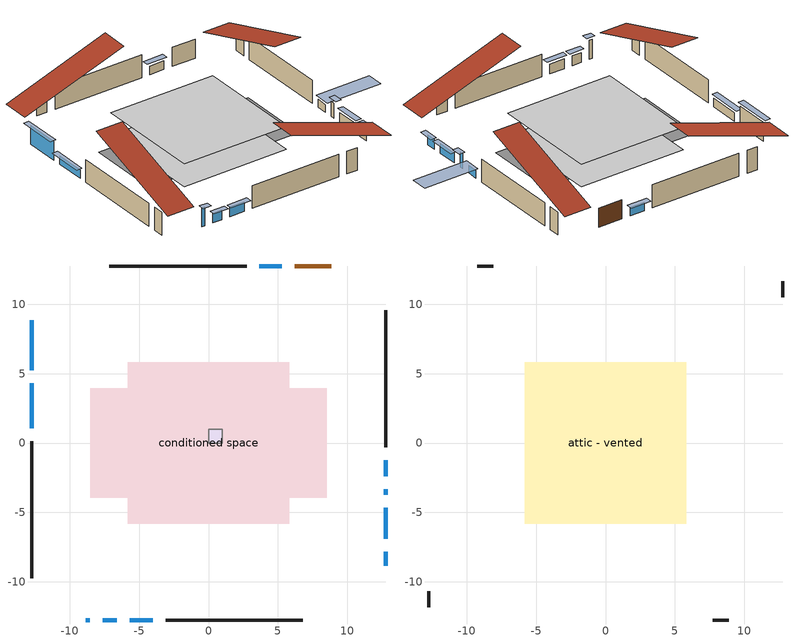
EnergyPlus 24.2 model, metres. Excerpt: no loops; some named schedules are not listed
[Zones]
conditioned space
 floor adiabatic (AdiabaticFloorConstruction): -5.82,-5.82 -5.82,5.82 5.82,5.82 5.82,-5.82 z0
 floor foundation (Slab1 construction): -8.53,-3.96 -8.53,3.96 8.53,3.96 8.53,-3.96 z0
 wall outside (AdiabaticWallConstruction 1): 8.86,12.77 6.23,12.77 z0:2.03
 wall outside (AdiabaticWallConstruction): -8.86,-12.77 -8.55,-12.77 z0:2.03; -12.77,8.86 -12.77,5.25 z0:2.01; 12.77,-8.86 12.77,-7.84 z0:1.07; 12.77,-6.91 12.77,-4.68 / -7.62,-12.77 -6.61,-12.77 / -5.68,-12.77 -4.02,-12.77 z0:1.04; 12.77,-3.75 12.77,-3.34 z0:1.63; 12.77,-2.41 12.77,-1.25 z0:0.84; 5.3,12.77 3.67,12.77 / -12.77,4.32 -12.77,1.07 z0:0.92
 wall outside (Wall1 construction): 2.74,12.77 -7.16,12.77 / -3.1,-12.77 6.8,-12.77 / -12.77,0.14 -12.77,-9.76 / 12.77,-0.32 12.77,9.58 z0:2.44
 window (WindowConstruction 9): -8.86,-12.77 -8.55,-12.77 z0:2.03
 window (WindowConstruction 8): -12.77,8.86 -12.77,5.25 z0:2.01
 window (WindowConstruction): 12.77,-8.86 12.77,-7.84 z0:1.07
 window (WindowConstruction 1): 12.77,-6.91 12.77,-4.68 z0:1.04
 window (WindowConstruction 2): 12.77,-3.75 12.77,-3.34 z0:1.62
 window (WindowConstruction 3): 12.77,-2.41 12.77,-1.25 z0:0.84
 window (WindowConstruction 4): 5.3,12.77 3.67,12.77 z0:0.91
 window (WindowConstruction 5): -7.62,-12.77 -6.61,-12.77 z0:1.04
 window (WindowConstruction 6): -5.68,-12.77 -4.03,-12.77 z0:1.04
 window (WindowConstruction 7): -12.77,4.32 -12.77,1.07 z0:0.91
 door (Door): 8.86,12.77 6.23,12.77 z0:2.03
 ceiling adiabatic (AdiabaticFloorConstruction): 5.82,-5.82 5.82,5.82 -5.82,5.82 -5.82,-5.82 z0
furnace airloop ret air zone
 floor adiabatic (AdiabaticConst): 0,0 0,1 1,1 1,0 z0
 wall adiabatic (AdiabaticConst): 0,1 0,0 1,0 1,1 0,1 z0:1
 ceiling adiabatic (AdiabaticConst): 1,0 1,1 0,1 0,0 z1
attic - vented
 floor to conditioned space (Floor1 construction Reversed): -5.82,-5.82 -5.82,5.82 5.82,5.82 5.82,-5.82 z2.44
 wall outside (Wall2 construction): -8.09,12.77 -9.24,12.77 / 7.73,-12.77 8.89,-12.77 / -12.77,-10.69 -12.77,-11.84 / 12.77,10.51 12.77,11.67 z0:2.44
 roof outside (Roof1 construction): 9.78,12.77,2.44 9.78,1.44,6.21 12.77,1.44,6.21 12.77,12.77,2.44; -9.78,-12.77,2.44 -9.78,-1.44,6.21 -12.77,-1.44,6.21 -12.77,-12.77,2.44; -12.77,9.78,2.44 -1.44,9.78,6.21 -1.44,12.77,6.21 -12.77,12.77,2.44; 12.77,-9.78,2.44 1.44,-9.78,6.21 1.44,-12.77,6.21 12.77,-12.77,2.44
shading: -8.25,-12.77 -9.15,-12.77 -9.15,-13.38 -8.25,-13.38 z2.33; -12.77,4.95 -12.77,9.15 -13.38,9.15 -13.38,4.95 z2.3; 12.77,-7.54 12.77,-9.15 13.38,-9.15 13.38,-7.54 z1.37; 12.77,-4.38 12.77,-7.21 13.38,-7.21 13.38,-4.38 z1.34; 12.77,-3.04 12.77,-4.05 13.38,-4.05 13.38,-3.04 z1.92; 12.77,-0.95 12.77,-2.71 18.87,-2.71 18.87,-0.95 z1.14; 3.37,12.77 5.6,12.77 5.6,13.38 3.37,13.38 z1.21; -6.31,-12.77 -7.92,-12.77 -7.92,-13.38 -6.31,-13.38 z1.34; -3.73,-12.77 -5.98,-12.77 -5.98,-13.38 -3.73,-13.38 z1.34; -12.77,0.77 -12.77,4.62 -13.38,4.62 -13.38,0.77 z1.21
[Building]
Building 1: Terrain=Suburbs
[Site:Location]
Vancouver Intl AP_BC: Latitude {deg}=49.19; Longitude {deg}=-123.18; Time Zone {hr}=-8; Elevation {m}=4; Keep Site Location Information=Yes
[Site:GroundTemperature:Shallow]
8.06451, 6.96315, 6.87495, 7.3976, 9.49575, 11.5841, 13.3946, 14.5416, 14.639, 13.7062, 11.9418, 9.91751
[Site:WaterMainsTemperature]
Calculation Method=Schedule; Temperature Schedule=mains temperature schedule
[Material] Roughness=Rough; Thermal Absorptance=0.9
Name | Thickness {m} | Conductivity {W/m-K} | Density {kg/m3} | Specific Heat {J/kg-K} | Solar Absorptance | Visible Absorptance
asphalt or fiberglass shingles | 0.00635 | 0.162714 | 1121.4 | 1465.45 | 0.4 | 0.4
ceiling stud and cavity | 0.1397 | 0.117363 | 65.682 | 1177.47 | 0.7 | 0.7
concrete 4.0 in. | 0.1016 | 1.803125 | 2242.8 | 837.4 | 0.7 | 0.7
door material | 0.04445 | 0.188738 | 512.64 | 1214.23 | 0.7 | 0.7
floor covering | 0.0127 | 0.0433444 | 54.468 | 1339.84 | 0.6 | 0.6
floor rigid ins; wall rigid ins | 0.512978 | 0.029427 | 32.04 | 1214.23 | 0.7 | 0.7
floor stud and cavity | 0.1397 | 1.75129 | 37.0049 | 1207.88 | 0.7 | 0.7
furniture material conditioned space 1 | 0.1524 | 0.115458 | 640.8 | 1214.23 | 0.6 | 0.6
gypsum board | 0.0127 | 0.160291 | 801 | 837.4 | 0.6 | 0.6
osb sheathing 0.5 in. | 0.0127 | 0.115458 | 512.64 | 1214.23 | 0.7 | 0.7
osb sheathing 0.75 in. | 0.01905 | 0.115458 | 512.64 | 1214.23 | 0.7 | 0.7
wall stud and cavity | 0.1397 | 0.108683 | 139.0536 | 1170.24 | 0.7 | 0.7
wall stud and cavity 1 | 0.0889 | 6.9971 | 50.32683 | 1063.81 | 0.6 | 0.6
wall stud and cavity 2 | 0.0889 | 0.380278 | 52.3479 | 1209.89 | 0.7 | 0.7
wall stud and cavity 3 | 0.0889 | 0.391764 | 83.0341 | 1211.67 | 0.7 | 0.7
wood siding | 0.0254 | 0.102417 | 544.68 | 1172.36 | 0.4 | 0.4
wood siding 1 | 0.00254 | 0.102417 | 544.68 | 1172.36 | 0.4 | 0.4
wood siding 2; wood siding 3 | 0.0254 | 0.102417 | 544.68 | 1172.36 | 0.7 | 0.7
[Material:NoMass]
Adiabatic: Roughness=Rough; Thermal Resistance {m2-K/W}=176.1; Thermal Absorptance=0.9; Solar Absorptance=0.7; Visible Absorptance=0.7
[WindowMaterial:SimpleGlazingSystem]
Name | U-Factor {W/m2-K} | Solar Heat Gain Coefficient
WindowMaterial | 2.95256 | 0.58
WindowMaterial 1 | 2.9219 | 0.62
WindowMaterial 2 | 3.03546 | 0.47
WindowMaterial 3 | 2.95994 | 0.57
WindowMaterial 4 | 2.941204 | 0.59
WindowMaterial 5 | 3.0082 | 0.53
WindowMaterial 6 | 2.91679 | 0.67
WindowMaterial 7 | 6.85846 | 0.79
WindowMaterial 8 | 3.06271 | 0.54
[Construction]
AdiabaticConst: Adiabatic
AdiabaticFloorConstruction: floor stud and cavity, floor rigid ins, osb sheathing 0.75 in., floor covering
AdiabaticWallConstruction: wood siding 2, wall rigid ins, wall stud and cavity 2, gypsum board
AdiabaticWallConstruction 1: wood siding 3, wall rigid ins, wall stud and cavity 2, gypsum board
Door: door material
Floor1 construction Reversed: gypsum board, ceiling stud and cavity
furniture construction conditioned space 1: furniture material conditioned space 1
PartitionWallConstruction: gypsum board, wall stud and cavity 3, gypsum board
Roof1 construction: asphalt or fiberglass shingles
Slab1 construction: concrete 4.0 in.
Wall1 construction: wood siding, osb sheathing 0.5 in., wall stud and cavity, gypsum board
Wall2 construction: wood siding 1, wall stud and cavity 1
WindowConstruction: WindowMaterial
WindowConstruction 1: WindowMaterial 1
WindowConstruction 2: WindowMaterial 2
WindowConstruction 3: WindowMaterial 3
WindowConstruction 4; WindowConstruction 7: WindowMaterial 4
WindowConstruction 5: WindowMaterial 5
WindowConstruction 6: WindowMaterial 6
WindowConstruction 8: WindowMaterial 7
WindowConstruction 9: WindowMaterial 8
[Zone] Multiplier=1
Name | Volume {m3} | Part of Total Floor Area
attic - vented | 82.9184 | Yes
conditioned space | 329.8 | Yes
furnace airloop ret air zone | 1 | No
[Space]
Name | Zone | Volume {m3} | Space Type
attic - vented 1 | attic - vented | 82.9184
conditioned space 1 | conditioned space | 329.8
furnace airloop ret air space | furnace airloop ret air zone |  | Plenum Space Type
[OtherEquipment] Design Level Calculation Method=EquipmentLevel
Name | Fuel Type | Zone or ZoneList or Space or SpaceList | Schedule | Design Level {W} | Fraction Latent | Fraction Radiant | Fraction Lost
furnace airloop_0 RetCondToDZ; furnace airloop_0 SupCondToDZ; furnace airloop_0 SupSensLkToDZ | None | attic - vented 1 | Always On Discrete | 0 | 0 | 0 | 0
furnace airloop_0 SupLatLkToDZ | None | attic - vented 1 | Always On Discrete | 0 | 1 | 0 | 0
clothes dryer 1 | Electricity | conditioned space 1 | clothes dryer schedule | 0 | 0.015 | 0.081 | 0.85
cooking range 1 | Electricity | conditioned space 1 | cooking range schedule | 0 | 0.08 | 0.432 | 0.2
furnace airloop_0 SupCondToLv; furnace airloop_0 SupSensLkToCond; mech vent house fan sensible load | None | conditioned space 1 | Always On Discrete | 0 | 0 | 0 | 0
furnace airloop_0 SupLatLkToCond; mech vent house fan latent load | None | conditioned space 1 | Always On Discrete | 0 | 1 | 0 | 0
general water use latent | None | conditioned space 1 | general water use schedule | 62.594 | 1 | 0 | 0
general water use sensible | None | conditioned space 1 | general water use schedule | -61.6891 | 0 | 0.6 | 0
water heater energy adjustment1 | Electricity | conditioned space 1 | Always On Discrete | 0.01 | 0 | 0 | 1
furnace airloop_0 RetCondToRP; furnace airloop_0 RetSensLkToRP | None | furnace airloop ret air space | Always On Discrete | 0 | 0 | 0 | 0
furnace airloop_0 RetLatLkToRP | None | furnace airloop ret air space | Always On Discrete | 0 | 1 | 0 | 0
[ZoneInfiltration:DesignFlowRate] Schedule=Always On Discrete; Design Flow Rate Calculation Method=Flow/Zone; Design Flow Rate {m3/s}=0
Name | Zone or ZoneList or Space or SpaceList
attic_vented 1 duct leakage imbalance infil flow | attic - vented 1
infil flow; natural vent flow; whole house fan flow | conditioned space 1
[ZoneInfiltration:EffectiveLeakageArea]
infil attic - vented 1: Zone or Space=attic - vented 1; Schedule=Always On Discrete; Effective Air Leakage Area {cm2}=5597.38; Stack Coefficient=0.000432143; Wind Coefficient=1.40454e-05
[ZoneMixing] Schedule=Always On Continuous; Design Flow Rate Calculation Method=Flow/Zone; Design Flow Rate {m3/s}=0
Name | Zone or Space | Source Zone or Space
furnace airloop_0 ZoneMixCondToDZ mix; whole house fan mix | attic - vented | conditioned space
furnace airloop_0 ZoneMixDZToCond mix | conditioned space | attic - vented
[SurfaceProperty:ExposedFoundationPerimeter]
Slab1: Exposed Perimeter Calculation Method=TotalExposedPerimeter; Total Exposed Perimeter {m}=49.987
[InternalMass] Zone or ZoneList=conditioned space; Space or SpaceList=conditioned space 1
Name | Construction | Surface Area {m2}
furniture mass conditioned space 1 | furniture construction conditioned space 1 | 108.228
partition wall mass | PartitionWallConstruction | 270.57
[Lights]
interior lighting: Zone or ZoneList or Space or SpaceList=conditioned space 1; Schedule=interior lighting schedule; Design Level Calculation Method=LightingLevel; Lighting Level {W}=343.2; Return Air Fraction=0; Fraction Radiant=0.6; Fraction Visible=0.2; Fraction Replaceable=1
[People]
occupants: Zone or ZoneList or Space or SpaceList=conditioned space 1; Number of People Schedule=occupants schedule; Number of People Calculation Method=People; Number of People=3; Fraction Radiant=0.314171; Sensible Heat Fraction=0.56303; Activity Level Schedule=occupants activity schedule; Carbon Dioxide Generation Rate {m3/s-W}=0; Enable ASHRAE 55 Comfort Warnings=No; Mean Radiant Temperature Calculation Type=EnclosureAveraged
[ElectricEquipment] Zone or ZoneList or Space or SpaceList=conditioned space 1; Design Level Calculation Method=EquipmentLevel
Name | Schedule | Design Level {W} | Fraction Latent | Fraction Radiant | Fraction Lost
clothes dryer | clothes dryer schedule | 140.772 | 0.015 | 0.081 | 0.85
clothes washer | clothes washer schedule | 32.1985 | 0.03 | 0.162 | 0.7
cooking range | cooking range schedule | 215.147 | 0.08 | 0.432 | 0.2
dishwasher | dishwasher schedule | 66.8632 | 0.3 | 0.18 | 0.4
fridge | fridge schedule | 72.9452 | 0 | 0.6 | 0
mech vent bath fan 0 | mech vent bath fan 0 schedule | 25.1 | 0 | 0 | 1
mech vent bath fan 1 | mech vent bath fan 1 schedule | 25.1 | 0 | 0 | 1
mech vent house fan | mech vent house fan schedule | 0 | 0 | 0 | 1
mech vent house fan cfis | mech vent house fan cfis schedule | 0 | 0 | 0 | 0
mech vent range fan 0 | mech vent range fan 0 schedule | 57 | 0 | 0 | 1
misc plug loads | misc plug loads schedule | 494.7 | 0.045 | 0.513 | 0.1
whole house fan | Always On Discrete | 0 | 0 | 0 | 1
[SpaceList]
Plenum Space Type: furnace airloop ret air space
[AvailabilityManager:Scheduled]
furnace airloop Availability Manager: Schedule=Always On Discrete
[AirLoopHVAC:ReturnPlenum]
Air Loop HVAC Return Plenum 1: Zone=furnace airloop ret air zone
[Foundation:Kiva]
Foundation Kiva 1: Initial Indoor Air Temperature {C}=18; Wall Height Above Grade {m}=0.1016; Wall Depth Below Slab {m}=0.2032
[Foundation:Kiva:Settings]
Soil Conductivity {W/m-K}=0.849921; Soil Density {kg/m3}=1842.3; Soil Specific Heat {J/kg-K}=418.7; Ground Solar Absorptivity=0.9; Ground Thermal Absorptivity=0.9; Ground Surface Roughness {m}=0.03; Far-Field Width {m}=40; Deep-Ground Boundary Condition=ZeroFlux; Deep-Ground Depth {m}=40; Minimum Cell Dimension {m}=0.2; Maximum Cell Growth Coefficient=3; Simulation Timestep=Timestep
[Exterior:Lights]
exterior lighting: Schedule=exterior lighting schedule; Design Level {W}=75.6
[EnergyManagementSystem:GlobalVariable]
furnace_airloop_0_DuctImbalLkExhFanEquivCond
furnace_airloop_0_DuctImbalLkExhFanEquivDZ
furnace_airloop_0_DuctImbalLkSupFanEquivCond
furnace_airloop_0_DuctImbalLkSupFanEquivDZ
furnace_airloop_0_DZ_T
furnace_airloop_0_DZ_W
furnace_airloop_0_RetCondToDZ
furnace_airloop_0_RetCondToRP
furnace_airloop_0_RetLatLkToRP
furnace_airloop_0_RetSensLkToRP
furnace_airloop_0_SupCondToDZ
furnace_airloop_0_SupCondToLv
furnace_airloop_0_SupLatLkToCond
furnace_airloop_0_SupLatLkToDZ
furnace_airloop_0_SupSensLkToCond
furnace_airloop_0_SupSensLkToDZ
furnace_airloop_0_ZoneMixCondToDZ
furnace_airloop_0_ZoneMixDZToCond
furnace_airloop_AH_MFR
furnace_airloop_AH_Tout
furnace_airloop_AH_VFR
furnace_airloop_AH_Wout
furnace_airloop_Fan_RTF
furnace_airloop_RA_T
furnace_airloop_Ra_W
infil_program_Qfan
infil_program_Qinf
natural_vent_program_Qnv
natural_vent_program_Qwhf
[EnergyManagementSystem:Sensor]
Name | Output:Variable or Output:Meter Index Key | Output:Variable or Output:Meter
airflow_gain | infil flow | Infiltration Sensible Heat Gain Energy
airflow_gain_1 | natural vent flow | Infiltration Sensible Heat Gain Energy
airflow_gain_2 | whole house fan flow | Infiltration Sensible Heat Gain Energy
airflow_loss | infil flow | Infiltration Sensible Heat Loss Energy
airflow_loss_1 | natural vent flow | Infiltration Sensible Heat Loss Energy
airflow_loss_2 | whole house fan flow | Infiltration Sensible Heat Loss Energy
clg_load_cond |  | Cooling:EnergyTransfer:Zone:CONDITIONED SPACE
clg_load_duct |  | Cooling:EnergyTransfer:Zone:FURNACE AIRLOOP RET AIR ZONE
clg_sp_s; clg_sp_s_1 | cooling setpoint | Schedule Value
clothes_dryer_exhaust_0_sch_s | clothes dryer exhaust 0 schedule | Schedule Value
cool_season | cooling season schedule | Schedule Value
ducts_conv | furnace airloop_0 RetCondToRP | Other Equipment Convective Heating Energy
ducts_conv_1 | furnace airloop_0 RetLatLkToRP | Other Equipment Convective Heating Energy
ducts_conv_2 | furnace airloop_0 RetSensLkToRP | Other Equipment Convective Heating Energy
ducts_conv_3 | furnace airloop_0 SupCondToLv | Other Equipment Convective Heating Energy
ducts_conv_4 | furnace airloop_0 SupLatLkToCond | Other Equipment Convective Heating Energy
ducts_conv_5 | furnace airloop_0 SupSensLkToCond | Other Equipment Convective Heating Energy
ducts_rad | furnace airloop_0 RetCondToRP | Other Equipment Radiant Heating Energy
ducts_rad_1 | furnace airloop_0 RetLatLkToRP | Other Equipment Radiant Heating Energy
ducts_rad_2 | furnace airloop_0 RetSensLkToRP | Other Equipment Radiant Heating Energy
ducts_rad_3 | furnace airloop_0 SupCondToLv | Other Equipment Radiant Heating Energy
ducts_rad_4 | furnace airloop_0 SupLatLkToCond | Other Equipment Radiant Heating Energy
ducts_rad_5 | furnace airloop_0 SupSensLkToCond | Other Equipment Radiant Heating Energy
furnace_airloop_0_DZ_T_s | attic - vented | Zone Air Temperature
furnace_airloop_0_DZ_W_s | attic - vented | Zone Mean Air Humidity Ratio
furnace_airloop_AH_MFR_s | Node 5 | System Node Mass Flow Rate
furnace_airloop_AH_Tout_s | Node 5 | System Node Temperature
furnace_airloop_AH_VFR_s | Node 5 | System Node Current Density Volume Flow Rate
furnace_airloop_AH_Wout_s | Node 5 | System Node Humidity Ratio
furnace_airloop_RA_T_s | Node 8 | System Node Temperature
furnace_airloop_Ra_W_s | Node 8 | System Node Humidity Ratio
htg_load_cond |  | Heating:EnergyTransfer:Zone:CONDITIONED SPACE
htg_load_duct |  | Heating:EnergyTransfer:Zone:FURNACE AIRLOOP RET AIR ZONE
htg_sp_s; htg_sp_s_1 | heating setpoint | Schedule Value
ig_ee_conv | clothes dryer | Electric Equipment Convective Heating Energy
ig_ee_conv_2 | cooking range | Electric Equipment Convective Heating Energy
ig_ee_conv_4 | fridge | Electric Equipment Convective Heating Energy
ig_ee_conv_5 | misc plug loads | Electric Equipment Convective Heating Energy
ig_ee_conv_6 | whole house fan | Electric Equipment Convective Heating Energy
ig_ee_rad | clothes dryer | Electric Equipment Radiant Heating Energy
ig_ee_rad_2 | cooking range | Electric Equipment Radiant Heating Energy
ig_ee_rad_4 | fridge | Electric Equipment Radiant Heating Energy
ig_ee_rad_5 | misc plug loads | Electric Equipment Radiant Heating Energy
ig_ee_rad_6 | whole house fan | Electric Equipment Radiant Heating Energy
ig_lgt_conv | interior lighting | Lights Convective Heating Energy
ig_lgt_rad | interior lighting | Lights Radiant Heating Energy
ig_lgt_vis | interior lighting | Lights Visible Radiation Heating Energy
ig_oe_conv | clothes dryer 1 | Other Equipment Convective Heating Energy
ig_oe_conv_1 | cooking range 1 | Other Equipment Convective Heating Energy
ig_oe_conv_2 | general water use latent | Other Equipment Convective Heating Energy
ig_oe_conv_3 | general water use sensible | Other Equipment Convective Heating Energy
ig_oe_conv_4 | water heater energy adjustment1 | Other Equipment Convective Heating Energy
ig_oe_rad | clothes dryer 1 | Other Equipment Radiant Heating Energy
ig_oe_rad_1 | cooking range 1 | Other Equipment Radiant Heating Energy
ig_oe_rad_2 | general water use latent | Other Equipment Radiant Heating Energy
ig_oe_rad_3 | general water use sensible | Other Equipment Radiant Heating Energy
ig_oe_rad_4 | water heater energy adjustment1 | Other Equipment Radiant Heating Energy
ig_ppl_conv | occupants | People Convective Heating Energy
ig_ppl_rad | occupants | People Radiant Heating Energy
im_conv | furniture mass conditioned space 1 | Surface Inside Face Convection Heat Gain Energy
im_conv_1 | partition wall mass | Surface Inside Face Convection Heat Gain Energy
im_ig | furniture mass conditioned space 1 | Surface Inside Face Internal Gains Radiation Heat Gain Energy
im_ig_1 | partition wall mass | Surface Inside Face Internal Gains Radiation Heat Gain Energy
im_lgt | furniture mass conditioned space 1 | Surface Inside Face Lights Radiation Heat Gain Energy
im_lgt_1 | partition wall mass | Surface Inside Face Lights Radiation Heat Gain Energy
im_sol | furniture mass conditioned space 1 | Surface Inside Face Solar Radiation Heat Gain Energy
im_sol_1 | partition wall mass | Surface Inside Face Solar Radiation Heat Gain Energy
im_surf | furniture mass conditioned space 1 | Surface Inside Face Net Surface Thermal Radiation Heat Gain Energy
im_surf_1 | partition wall mass | Surface Inside Face Net Surface Thermal Radiation Heat Gain Energy
mech_vent_bath_fan_0_sch_s | mech vent bath fan 0 schedule | Schedule Value
mech_vent_bath_fan_1_sch_s | mech vent bath fan 1 schedule | Schedule Value
mech_vent_range_fan_0_sch_s | mech vent range fan 0 schedule | Schedule Value
mv_conv | mech vent bath fan 0 | Electric Equipment Convective Heating Energy
mv_conv_1 | mech vent bath fan 1 | Electric Equipment Convective Heating Energy
mv_conv_2 | mech vent house fan | Electric Equipment Convective Heating Energy
mv_conv_3 | mech vent house fan cfis | Electric Equipment Convective Heating Energy
mv_conv_4 | mech vent range fan 0 | Electric Equipment Convective Heating Energy
mv_conv_5 | mech vent house fan latent load | Other Equipment Convective Heating Energy
mv_conv_6 | mech vent house fan sensible load | Other Equipment Convective Heating Energy
mv_rad | mech vent bath fan 0 | Electric Equipment Radiant Heating Energy
mv_rad_1 | mech vent bath fan 1 | Electric Equipment Radiant Heating Energy
mv_rad_2 | mech vent house fan | Electric Equipment Radiant Heating Energy
mv_rad_3 | mech vent house fan cfis | Electric Equipment Radiant Heating Energy
mv_rad_4 | mech vent range fan 0 | Electric Equipment Radiant Heating Energy
mv_rad_5 | mech vent house fan latent load | Other Equipment Radiant Heating Energy
mv_rad_6 | mech vent house fan sensible load | Other Equipment Radiant Heating Energy
natural_vent_s | natural vent schedule | Schedule Value
out_pb_s |  | Site Outdoor Air Barometric Pressure
out_wt_s |  | Site Outdoor Air Humidity Ratio
site_vw_s |  | Site Wind Speed
ss_back_out | Window1 | Surface Window Shortwave from Zone Back Out Window Heat Transfer Rate
ss_back_out_1 | Window11 | Surface Window Shortwave from Zone Back Out Window Heat Transfer Rate
ss_back_out_2 | Window2 | Surface Window Shortwave from Zone Back Out Window Heat Transfer Rate
ss_back_out_3 | Window3 | Surface Window Shortwave from Zone Back Out Window Heat Transfer Rate
ss_back_out_4 | Window4 | Surface Window Shortwave from Zone Back Out Window Heat Transfer Rate
ss_back_out_5 | Window5 | Surface Window Shortwave from Zone Back Out Window Heat Transfer Rate
ss_back_out_6 | Window6 | Surface Window Shortwave from Zone Back Out Window Heat Transfer Rate
ss_back_out_7 | Window7 | Surface Window Shortwave from Zone Back Out Window Heat Transfer Rate
ss_back_out_8 | Window8 | Surface Window Shortwave from Zone Back Out Window Heat Transfer Rate
ss_back_out_9 | Window9 | Surface Window Shortwave from Zone Back Out Window Heat Transfer Rate
ss_conv | Door1 | Surface Inside Face Convection Heat Gain Energy
ss_conv_1 | Window1 | Surface Inside Face Convection Heat Gain Energy
ss_conv_10 | Window9 | Surface Inside Face Convection Heat Gain Energy
ss_conv_2 | Window11 | Surface Inside Face Convection Heat Gain Energy
ss_conv_3 | Window2 | Surface Inside Face Convection Heat Gain Energy
ss_conv_4 | Window3 | Surface Inside Face Convection Heat Gain Energy
ss_conv_5 | Window4 | Surface Inside Face Convection Heat Gain Energy
ss_conv_6 | Window5 | Surface Inside Face Convection Heat Gain Energy
ss_conv_7 | Window6 | Surface Inside Face Convection Heat Gain Energy
ss_conv_8 | Window7 | Surface Inside Face Convection Heat Gain Energy
ss_conv_9 | Window8 | Surface Inside Face Convection Heat Gain Energy
ss_ig | Door1 | Surface Inside Face Internal Gains Radiation Heat Gain Energy
ss_ig_1 | Window1 | Surface Inside Face Internal Gains Radiation Heat Gain Energy
ss_ig_10 | Window9 | Surface Inside Face Internal Gains Radiation Heat Gain Energy
ss_ig_2 | Window11 | Surface Inside Face Internal Gains Radiation Heat Gain Energy
ss_ig_3 | Window2 | Surface Inside Face Internal Gains Radiation Heat Gain Energy
ss_ig_4 | Window3 | Surface Inside Face Internal Gains Radiation Heat Gain Energy
ss_ig_5 | Window4 | Surface Inside Face Internal Gains Radiation Heat Gain Energy
ss_ig_6 | Window5 | Surface Inside Face Internal Gains Radiation Heat Gain Energy
ss_ig_7 | Window6 | Surface Inside Face Internal Gains Radiation Heat Gain Energy
ss_ig_8 | Window7 | Surface Inside Face Internal Gains Radiation Heat Gain Energy
ss_ig_9 | Window8 | Surface Inside Face Internal Gains Radiation Heat Gain Energy
ss_lgt | Door1 | Surface Inside Face Lights Radiation Heat Gain Energy
ss_sol | Door1 | Surface Inside Face Solar Radiation Heat Gain Energy
ss_surf | Door1 | Surface Inside Face Net Surface Thermal Radiation Heat Gain Energy
ss_surf_1 | Window1 | Surface Inside Face Net Surface Thermal Radiation Heat Gain Energy
ss_surf_10 | Window9 | Surface Inside Face Net Surface Thermal Radiation Heat Gain Energy
ss_surf_2 | Window11 | Surface Inside Face Net Surface Thermal Radiation Heat Gain Energy
ss_surf_3 | Window2 | Surface Inside Face Net Surface Thermal Radiation Heat Gain Energy
ss_surf_4 | Window3 | Surface Inside Face Net Surface Thermal Radiation Heat Gain Energy
ss_surf_5 | Window4 | Surface Inside Face Net Surface Thermal Radiation Heat Gain Energy
ss_surf_6 | Window5 | Surface Inside Face Net Surface Thermal Radiation Heat Gain Energy
ss_surf_7 | Window6 | Surface Inside Face Net Surface Thermal Radiation Heat Gain Energy
ss_surf_8 | Window7 | Surface Inside Face Net Surface Thermal Radiation Heat Gain Energy
ss_surf_9 | Window8 | Surface Inside Face Net Surface Thermal Radiation Heat Gain Energy
ss_trans_in | Window1 | Surface Window Transmitted Solar Radiation Rate
ss_trans_in_1 | Window11 | Surface Window Transmitted Solar Radiation Rate
ss_trans_in_2 | Window2 | Surface Window Transmitted Solar Radiation Rate
ss_trans_in_3 | Window3 | Surface Window Transmitted Solar Radiation Rate
ss_trans_in_4 | Window4 | Surface Window Transmitted Solar Radiation Rate
ss_trans_in_5 | Window5 | Surface Window Transmitted Solar Radiation Rate
ss_trans_in_6 | Window6 | Surface Window Transmitted Solar Radiation Rate
ss_trans_in_7 | Window7 | Surface Window Transmitted Solar Radiation Rate
ss_trans_in_8 | Window8 | Surface Window Transmitted Solar Radiation Rate
ss_trans_in_9 | Window9 | Surface Window Transmitted Solar Radiation Rate
ss_trans_out | Window1 | Surface Inside Face Initial Transmitted Diffuse Transmitted Out Window Solar Radiation Rate
